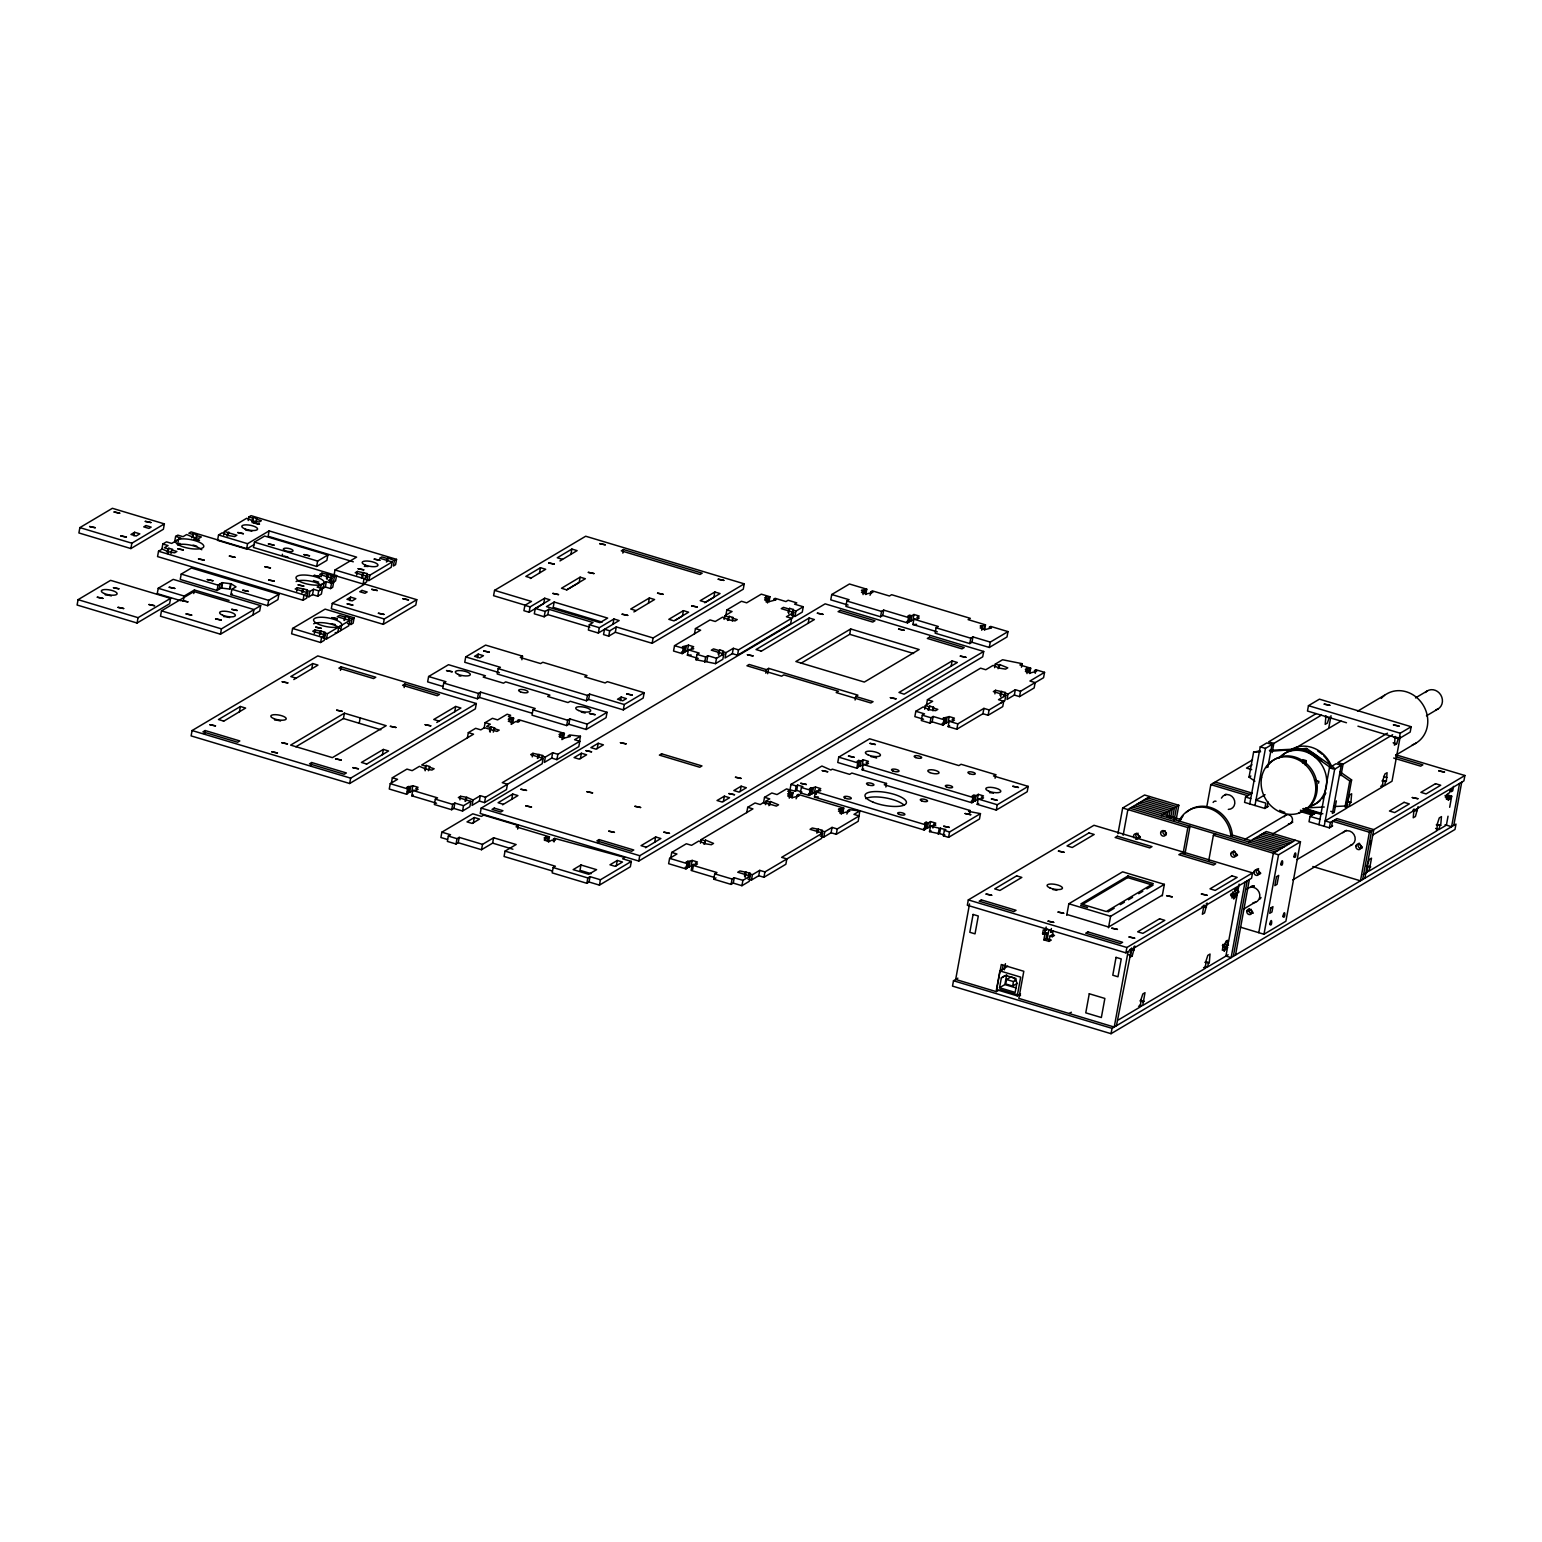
<?xml version="1.0" encoding="UTF-8"?>
<svg xmlns="http://www.w3.org/2000/svg" width="1542" height="1542" viewBox="0 0 1542 1542"><rect width="100%" height="100%" fill="white"/><g stroke="black" fill="none" stroke-linecap="round" stroke-linejoin="round"><path stroke-width="1.5" d="M79.876 527.615L78.893 532.954L130.877 548.567L163.394 529.253L164.377 523.894L112.393 508.301L79.876 527.615L131.86 543.208L164.377 523.894M78.083 599.665L77.1 605.023L137.065 623.026L169.601 603.712L170.584 598.354L110.6 580.351L78.083 599.665L138.048 617.667L170.584 598.354M130.877 548.567L131.86 543.208M133.961 535.845L134.617 532.279L139.802 533.84L136.159 536.018L130.954 534.457L134.617 532.279M137.065 623.026L138.048 617.667M171.008 553.52L171.663 549.935L176.867 551.496L174.67 552.807L168.521 551.805L162.199 549.068L158.537 551.226L157.554 556.585L303.042 600.262L306.704 598.103L307.687 592.745L295.197 589.005L297.394 587.695L307.359 589.834L306.704 593.4M161.852 549.376L162.835 544.018L166.497 541.859L171.702 543.42L180.838 537.985L175.634 536.423L174.651 541.782M252.984 614.892L253.967 609.553L194.003 591.55L161.486 610.863L160.503 616.202L220.467 634.205L259.692 610.998L260.675 605.64L173.224 579.368L158.228 588.273L157.245 593.631L181.031 600.763M167.191 552.364L168.81 548.239L172.608 549.376L171.663 549.935M167.827 553.597L168.81 548.239M201.79 549.762A14.321 4.453 10.4 0 0 177.6 544.692L178.583 539.334A14.321 4.453 10.4 0 1 201.655 543.516A14.321 4.453 10.4 0 1 192.673 548.856A14.321 4.453 10.4 0 1 175.73 541.011L178.583 539.334M181.224 574.087L180.241 579.445L217.036 590.49L221.181 588.022L230.105 589.14L231.088 583.782L222.164 582.664L218.02 585.15L181.224 574.087L191.439 568.015L278.909 594.287L277.926 599.626L267.691 605.698L230.895 594.653L231.878 589.295L236.022 586.827L231.088 583.782M191.69 537.83L193.29 533.686L197.106 534.843L195.487 538.968M192.634 537.271L193.29 533.686M183.517 599.626L184.173 596.06L194.408 589.988L229.064 600.397M193.752 593.554L194.408 589.988M223.744 535.074L224.4 531.508L236.87 535.267L234.673 536.558L228.524 535.556L222.202 532.819L218.54 534.978L217.557 540.336L246.585 549.048L254.43 544.384M217.036 590.49L218.02 585.15M227.214 536.115L227.869 532.549M192.095 730.542L191.112 735.9L349.668 783.509L475.341 708.877L476.324 703.518L317.768 655.909L192.095 730.542L350.651 778.151L476.324 703.518M228.158 535.556L228.814 531.99M219.06 589.295L220.043 583.936M221.181 588.022L222.164 582.664M221.605 588.003L222.588 582.645M220.467 634.205L221.45 628.866L260.675 605.64M229.623 589.005L230.606 583.647M204.488 734.108L205.144 730.542L239.8 740.95L237.603 742.242L202.946 731.852L205.144 730.542M248.223 520.541L248.879 516.975L251.076 515.664L396.564 559.361L395.581 564.7L393.383 566.01L394.366 560.652L396.564 559.361M246.585 549.048L247.568 543.69L269.118 530.891L356.587 557.144L335.019 569.962L334.036 575.301L363.045 584.013L366.707 581.854L367.69 576.496L355.219 572.757L357.397 571.446L367.362 573.585L365.762 577.73M251.693 521.582L253.293 517.437L257.109 518.594L255.509 522.719M252.31 522.796L253.293 517.437M254.449 542.109L253.466 547.468L316.65 566.434L326.885 560.363L327.868 555.004L264.665 536.038L254.449 542.109L317.633 561.076L327.868 555.004M269.118 530.891L268.135 536.25L353.291 561.808M239.415 711.864L240.398 706.506L245.602 708.067L223.474 721.328M267.691 605.698L268.674 600.358L278.909 594.287M296.739 591.261L297.394 587.695M347.49 623.45L350.94 624.491L353.137 623.199L354.12 617.841L325.111 609.129L292.595 628.442L291.611 633.801L320.62 642.513L324.263 640.335L325.246 634.976L312.775 631.237L314.973 629.926L324.938 632.085L323.319 636.21M301.943 592.822L302.598 589.256M302.887 592.263L303.543 588.697M303.042 600.262L304.025 594.904L307.687 592.745M305.432 595.752L308.882 596.793L309.865 591.434L313.527 589.275L318.731 590.837L325.343 587.02L330.547 588.581L332.725 587.29L333.708 581.932L328.523 580.37L332.166 578.192L331.511 581.777M316.65 566.434L317.633 561.076M308.882 596.793L312.544 594.634L313.527 589.275M312.544 594.634L317.748 596.195L318.731 590.837M321.237 576.727L321.892 573.161L331.838 575.301L330.239 579.426M320.235 590.046L321.218 584.707L324.071 583.011A14.321 4.453 10.4 0 0 307.128 575.185A14.321 4.453 10.4 0 0 298.146 580.524A14.321 4.453 10.4 0 0 321.218 584.707M314.317 633.511L314.973 629.926M324.071 583.011L323.088 588.369A14.321 4.453 10.4 0 0 323.107 587.194M326.422 578.289L327.077 574.723M325.343 587.02L326.326 581.681L331.53 583.242L335.578 580.948L336.561 575.59L191.073 531.913L188.876 533.224L192.345 534.264M327.058 579.503L328.041 574.144M311.754 668.9L312.737 663.542L317.941 665.103L293.809 679.559M319.522 635.073L320.177 631.488M320.466 634.494L321.121 630.929M320.62 642.513L321.603 637.154L325.246 634.976M330.547 588.581L331.53 583.242M336.561 575.59L334.363 576.901L333.38 582.259L329.911 581.218M332.282 603.385L331.299 608.743L383.283 624.356L415.8 605.042L416.783 599.684L364.799 584.071L332.282 603.385L384.266 618.997L416.783 599.684M326.461 639.043L327.444 633.685L349.745 620.443L348.762 625.801L326.461 639.043L322.991 638.002L323.955 637.424M311.06 766.104L311.715 762.538L346.372 772.947L344.174 774.257L309.518 763.849L311.715 762.538M338.797 626.939A14.321 4.453 10.4 0 1 315.725 622.756A14.321 4.453 10.4 0 1 324.687 617.417A14.321 4.453 10.4 0 1 341.63 625.262L338.797 626.939L337.814 632.297A14.321 4.453 10.4 0 1 335.192 632.683M341.63 625.262L340.647 630.601A14.321 4.453 10.4 0 0 340.666 629.425M344.001 620.52L345.601 616.395L349.417 617.532L348.762 621.098M344.945 619.961L345.601 616.395M349.976 600.705L350.632 597.139L355.816 598.701L352.174 600.879L346.969 599.318L350.632 597.139M356.742 575.012L357.397 571.446M340.454 670.404L341.11 666.838L375.766 677.246L373.569 678.557L338.912 668.149L341.11 666.838M350.94 624.491L351.923 619.132L354.12 617.841M361.618 578.366L362.601 573.007M362.563 577.807L363.546 572.448M363.045 584.013L364.028 578.674L367.69 576.496M295.852 746.771L343.442 718.533L344.406 713.175L386.175 725.704L332.397 757.642L290.648 745.114L344.406 713.175M368.904 580.544L369.887 575.185L392.169 561.963L391.186 567.302L368.904 580.544L365.435 579.503M386.425 562.04L388.044 557.896L394.366 560.652M387.389 561.481L388.044 557.896M359.209 723.256L360.192 717.917M349.668 783.509L350.651 778.151M383.283 624.356L384.266 618.997M382.377 754.79L383.36 749.431L388.545 750.993L366.437 764.254M404.158 687.578L404.814 684.012L439.47 694.42L437.273 695.712L402.616 685.303L404.814 684.012M391.36 783.124L392.343 777.766L397.547 779.327L390.242 783.664L389.259 789.022L406.587 794.226L408.052 793.359L409.035 788.001L406.78 787.326L412.832 785.745L418.017 787.307L415.839 788.598L418.094 789.273L416.475 790.236L412.755 790.429L411.772 795.788L436.559 803.228M406.587 794.226L407.57 788.868L409.035 788.001M407.724 789.928L408.379 786.362M531.932 713.194L479.62 697.485L477.422 698.777L442.766 688.368L443.749 683.029L478.405 693.437L480.603 692.127L535.19 708.51L532.992 709.821L532.009 715.18L566.666 725.569L568.863 724.277L586.191 729.482L606.064 717.666L607.047 712.308L570.232 701.263L568.034 702.554L547.68 696.444L549.877 695.134L505.68 681.872L503.502 683.183L483.224 677.092L485.422 675.782L448.51 664.698L428.618 676.514L427.635 681.872L442.785 686.421M407.396 791.721L409.652 792.395L410.635 787.037M412.832 785.745L411.849 791.104L409.652 792.395M424.551 769.574L426.151 765.43L429.967 766.586L428.368 770.711M425.168 770.788L426.151 765.43M412.755 790.429L437.543 797.869L435.345 799.161L434.362 804.519L451.69 809.723L453.888 808.432L462.561 811.034L469.867 806.678L470.85 801.339L458.36 797.58L460.557 796.289L466.706 797.272L473.028 800.028L480.333 795.691L485.537 797.253L542.186 763.733L543.169 758.375L530.699 754.636L532.896 753.325L542.861 755.464L541.242 759.608M454.717 711.826L455.7 706.467L460.885 708.029L436.772 722.485M521.871 659.764L522.526 656.179L485.614 645.096L465.723 656.911L464.74 662.27L499.396 672.678M517.63 829.076L518.285 825.51L483.629 815.101L481.451 816.412L472.777 813.81L441.879 832.16L440.896 837.518L447.392 839.465M477.577 657.702L478.232 654.136L483.436 655.697L479.774 657.875L474.57 656.314L478.232 654.136M451.69 809.723L452.673 804.365L454.871 803.074L463.525 805.676L470.85 801.339M441.879 832.16L450.534 834.762L448.337 836.072L447.373 841.412L456.027 844.014L458.225 842.722L481.528 849.719L492.63 843.127L512.908 849.218M453.888 808.432L454.871 803.074M467.361 737.982L468.325 732.643L475.649 728.306L480.834 729.867L484.496 727.689L496.967 731.428L499.165 730.137L493.96 728.576L493.305 732.142M744.246 583.84L653.114 637.964L616.299 626.9L609.707 630.813L604.522 629.252L603.539 634.591L608.724 636.152L615.316 632.259L652.131 643.303L743.263 589.198L744.246 583.84L585.69 536.231L494.558 590.355L493.575 595.694L525.88 605.408M477.422 698.777L478.405 693.437M459.901 799.855L460.557 796.289M479.62 697.485L480.603 692.127M456.027 844.014L457.01 838.675L459.208 837.364L482.511 844.361L493.613 837.769L516.146 844.534L505.044 851.126L504.061 856.485L552.094 870.902M462.561 811.034L463.525 805.676M465.106 801.416L465.761 797.85M458.225 842.722L459.208 837.364M466.05 800.857L466.706 797.272M484.149 728.017L485.132 722.658L492.438 718.321L497.642 719.883L507.145 714.235L510.614 715.276L508.417 716.587L513.621 718.148L512.638 723.487L511.173 724.355L512.156 719.015L513.621 718.148M473.028 800.028L472.045 805.387L479.35 801.05L484.554 802.611L506.47 789.581L507.453 784.242L502.268 782.681L543.169 758.375M465.723 656.911L500.379 667.32L498.182 668.63L497.199 673.97L586.442 700.781L588.639 699.47L623.296 709.879L643.187 698.063L644.17 692.705L607.336 681.66L605.158 682.952L584.784 676.842L586.982 675.55L542.803 662.27L540.606 663.58L520.329 657.49L522.526 656.179M489.489 731.004L491.108 726.86L494.905 728.017L493.96 728.576M473.336 822.888L474.319 817.53L479.523 819.091L472.218 823.447L467.014 821.886L474.319 817.53M490.125 732.219L491.108 726.86M479.35 801.05L480.333 795.691M481.2 808.104L480.217 813.463L638.773 861.053L982.717 656.815L983.7 651.456L825.143 603.847L481.2 808.104L639.757 855.714L983.7 651.456M484.554 802.611L485.537 797.253M494.558 590.355L531.47 601.438L524.897 605.331L523.914 610.69L529.118 612.251L543.728 603.577L544.712 598.219L549.896 599.78L535.286 608.454L534.303 613.812L544.191 616.781L547.834 614.603L589.815 627.208M481.528 849.719L482.511 844.361M529.118 612.251L530.082 606.893L544.712 598.219M539.488 573.084L540.471 567.726L545.675 569.287L530.352 578.501M492.63 843.127L493.613 837.769M544.191 616.781L545.174 611.422L548.817 609.263L593.015 622.525L589.352 624.683L588.369 630.042L598.335 633.03L619.132 620.559L613.928 618.997L599.318 627.69L589.352 624.683M511.732 799.392L512.715 794.034L517.9 795.595L502.596 804.828M547.834 614.603L548.817 609.263M554.176 602.035L546.504 606.604L599.973 622.66L607.644 618.091L554.176 602.035L553.192 607.394L602.19 622.12M532.241 756.891L532.896 753.325M570.906 554.426L571.889 549.068L577.093 550.629L559.958 560.941M537.445 758.452L538.1 754.886M538.389 757.893L539.045 754.327M579.792 741.278L557.876 754.289L552.672 752.727L545.367 757.064L544.384 762.423L551.689 758.086L556.893 759.647L578.809 746.636L579.792 741.278L574.588 739.717L580.447 736.247L579.464 741.606M580.139 577.171L579.156 582.529L566.743 589.911L561.519 588.234L580.139 577.171L585.343 578.732L566.704 589.796M551.689 758.086L552.672 752.727M560.016 737.153L560.671 733.568L564.391 733.394L563.408 738.734L561.943 739.601L562.926 734.262M556.893 759.647L557.876 754.289M545.097 840.583L545.752 837.017L549.453 836.824L548.47 842.183M566.666 725.569L567.649 720.23L569.846 718.919L587.174 724.123L607.047 712.308M547.333 841.277L547.988 837.692M568.863 724.277L569.846 718.919M554.002 841.951L554.657 838.385L624.857 857.506L622.66 858.817L631.333 861.419L630.35 866.777L599.433 885.127L589.044 882.005L586.847 883.296L552.19 872.888L553.173 867.548L555.371 866.238L505.044 851.126M598.335 633.03L599.318 627.69M586.442 700.781L587.425 695.423L589.622 694.112L624.279 704.521L644.17 692.705M588.639 699.47L589.622 694.112M580.409 758.606L581.392 753.248L586.596 754.809L579.291 759.146L574.087 757.585L581.392 753.248M586.191 729.482L587.174 724.123M622.833 553.115L623.488 549.55L702.188 573.181L700.01 574.472L621.31 550.841L623.488 549.55M608.724 636.152L609.707 630.813M612.945 624.356L613.928 618.997M615.316 632.259L616.299 626.9M597.217 748.622L598.2 743.283L603.404 744.844L596.079 749.181L590.894 747.619L598.2 743.283M580.968 864.985L573.161 869.63L588.755 874.295L596.581 869.669L580.968 864.985L580.004 870.324L591.126 873.678M586.847 883.296L587.83 877.957L590.027 876.646L600.416 879.769L631.333 861.419M620.539 700.627L621.195 697.061L626.38 698.622L622.737 700.8L617.532 699.239L621.195 697.061M589.044 882.005L590.027 876.646M598.431 843.146L599.086 839.58L633.743 849.989L631.545 851.28L596.889 840.872L599.086 839.58M623.296 709.879L624.279 704.521M648.392 603.308L649.375 597.968L654.56 599.53L633.897 611.923M599.433 885.127L600.416 879.769M652.131 643.303L653.114 637.964M616.299 865.814L617.282 860.455L622.486 862.017L615.181 866.353L609.977 864.792L617.282 860.455M694.459 633.955L695.442 628.616L700.627 630.177L674.529 645.674L673.546 651.032L682.219 653.635L683.684 652.767L684.667 647.409L682.412 646.734L688.464 645.154L693.649 646.715L691.471 648.006L693.727 648.681L688.387 649.837L687.404 655.196L698.198 658.415L696.001 659.725L696.984 654.367L699.181 653.076L688.387 649.837M683.434 610.651L668.823 619.325L674.008 620.886L688.619 612.213L683.434 610.651L682.451 616.01L675.145 620.347M638.773 861.053L639.757 855.714M682.219 653.635L683.202 648.276L684.667 647.409M683.029 651.129L685.284 651.803L686.267 646.445M688.464 645.154L687.481 650.493L685.284 651.803M654.675 842.317L655.658 836.959L660.863 838.52L645.558 847.734M714.852 591.993L700.241 600.667L705.426 602.228L720.037 593.554L714.852 591.993L713.869 597.352L704.733 602.768M704.675 662.328L705.658 656.969L707.836 655.678L716.51 658.28L723.815 653.943L722.832 659.282L715.527 663.619L696.001 659.725M670.751 857.795L671.734 852.437L676.919 853.998L669.613 858.335L668.63 863.693L685.959 868.898L687.424 868.03L688.407 862.672L686.151 861.997L692.204 860.417L697.408 861.978L695.211 863.269L697.466 863.944L695.866 864.908L692.146 865.101L691.163 870.459L713.695 877.225M706.853 661.017L707.836 655.678M715.527 663.619L716.51 658.28M724.085 619.421L724.74 615.856L732.045 611.519L726.86 609.957L725.877 615.297M718.071 654.02L719.671 649.876L723.487 651.032L721.887 655.157M718.688 655.234L719.671 649.876M727.554 620.462L729.154 616.337L732.97 617.475L732.315 621.04M728.499 619.903L729.154 616.337M685.959 868.898L686.942 863.539L688.407 862.672M687.115 864.599L687.771 861.034M791.644 618.303L738.502 649.857L733.317 648.295L726.012 652.632L725.029 657.991L732.334 653.654L737.519 655.215L790.66 623.662L791.644 618.303L786.439 616.742L793.745 612.405L792.761 617.744M686.788 866.392L689.043 867.067L690.026 861.708M692.204 860.417L691.221 865.775L689.043 867.067M692.628 869.592L693.611 864.233M732.334 653.654L733.317 648.295M700.473 843.204L701.128 839.619L752.92 808.875L747.716 807.314L746.733 812.673M737.519 655.215L738.502 649.857M703.942 844.245L705.542 840.101L713.522 843.416L711.325 844.727L705.176 843.725L698.854 840.988L691.548 845.324L686.344 843.763L671.734 852.437M704.887 843.667L705.542 840.101M723.371 801.532L724.355 796.173L729.539 797.734L722.234 802.071L717.049 800.51L724.355 796.173M749.239 876.666L749.894 873.1L739.948 870.96L737.751 872.252L750.222 876.01L749.239 881.349L741.933 885.706L733.279 883.103L731.081 884.395L713.753 879.191L714.736 873.832L716.934 872.541L692.146 865.101M765.564 600.513L766.22 596.947L769.94 596.754L768.957 602.112M766.22 602.151L766.875 598.585L764.62 597.91L766.22 596.947M767.492 602.98L768.475 597.621M740.179 791.547L741.162 786.189L746.347 787.75L739.042 792.106L733.838 790.545L741.162 786.189M765.834 673.237L766.49 669.671L768.687 668.38L857.911 695.172L855.733 696.464L855.078 700.029M767.704 673.719L768.687 668.38M731.081 884.395L732.065 879.036L734.262 877.745L742.916 880.347L750.222 876.01M733.279 883.103L734.262 877.745M788.02 612.482L789.62 608.358L793.436 609.495L792.781 613.061M788.637 613.697L789.62 608.358M791.817 613.62L793.436 609.495M741.933 885.706L742.916 880.347M744.478 876.087L745.133 872.521M745.114 877.302L746.097 871.962M794.959 616.453L795.942 611.095L803.247 606.758L802.264 612.116L794.959 616.453L791.489 615.412L792.453 614.853M748.294 877.225L749.894 873.1M792.01 798.158L792.993 792.819L787.808 791.258L789.986 789.947L786.536 788.906L777.033 794.554L771.829 792.993L764.524 797.33L763.541 802.688L767.01 803.729M747.966 879.017L751.436 880.058L752.419 874.7L759.724 870.363L764.928 871.924L821.578 838.405L822.561 833.046L810.09 829.307L812.268 827.996L822.233 830.136L820.633 834.28M765.41 804.635L766.066 801.069L769.728 798.891L764.524 797.33M768.88 805.676L770.48 801.532L778.537 804.808L776.358 806.1L763.868 802.36L760.225 804.538L755.021 802.977L747.716 807.314M769.824 805.097L770.48 801.532M751.436 880.058L758.741 875.721L759.724 870.363M808.181 623.353L809.164 617.995L814.369 619.556L761.17 651.264M758.741 875.721L763.945 877.282L764.928 871.924M788.637 796.578L789.292 793.012L792.993 792.819M789.331 793.513L791.007 784.377L821.905 766.027L830.849 770.017L832.314 769.15L849.642 774.354L851.839 773.043L886.496 783.452L885.84 787.037M789.273 798.197L789.928 794.631L787.673 793.957L789.292 793.012M790.873 797.253L791.528 793.687M790.024 789.735L795.229 791.297L796.212 785.938L797.677 785.071L802.862 786.632L801.397 787.499L800.414 792.858L809.087 795.46L810.552 794.593L811.535 789.234L809.454 788.617L815.506 787.037L820.71 788.598L818.513 789.889L820.768 790.583L815.448 791.721L814.465 797.079L924.14 830.001L925.605 829.133L926.588 823.794L924.506 823.158L926.106 822.214L928.361 822.888L930.558 821.578L935.763 823.139L933.565 824.45L932.91 828.015M865.794 594.557L866.777 589.198L849.449 583.994L831.736 594.518L830.752 599.857L848.081 605.062M795.229 791.297L796.694 790.429L797.677 785.071M796.077 798.814L798.197 794.381L843.763 808.066L842.78 813.405M809.087 795.46L810.07 790.102L811.535 789.234M810.398 791.239L811.053 787.654M831.736 594.518L849.064 599.703L846.886 601.014L845.903 606.372L880.559 616.781L882.737 615.47L907.525 622.91L908.99 622.043L909.973 616.684L907.891 616.068L909.491 615.104L911.746 615.778L913.943 614.487L919.148 616.048L916.95 617.34L919.205 618.034L917.586 618.978L913.886 619.171L912.903 624.529L937.324 631.854M810.552 794.593L808.471 793.976L812.326 793.687L813.309 788.328M815.506 787.037L814.523 792.395L812.326 793.687M816.238 794.419L816.894 790.853M800.992 663.253L849.7 634.321L850.683 628.963L919.128 649.529L864.33 682.065L795.884 661.518L850.683 628.963M816.817 833.123L817.472 829.557M817.761 832.564L818.417 828.998M863.038 594.595L863.693 591.029L861.458 590.355L866.777 589.198M864.657 593.631L865.313 590.066M823.775 837.094L824.758 831.755L832.063 827.399L837.248 828.96L859.183 815.949L853.979 814.388L859.819 810.919L858.2 821.308L836.265 834.318L831.08 832.757L823.775 837.094L820.305 836.053M995.708 774.682L961.071 764.273L958.873 765.584L869.63 738.791L838.732 757.141L837.749 762.48L856.793 768.205L858.258 767.338L859.241 761.999L857.159 761.362L858.778 760.418L861.034 761.093L863.212 759.782L868.416 761.343L866.218 762.654L868.474 763.329L866.874 764.273L863.154 764.466L862.171 769.824L971.865 802.765L973.33 801.898L974.313 796.539L972.231 795.923L973.831 794.959L976.086 795.633L978.283 794.342L983.468 795.903L981.29 797.195L983.526 797.869L981.926 798.833L978.206 799.026L977.223 804.365L996.286 810.09L1027.203 791.74L1028.186 786.381L993.53 775.973L995.708 774.682L995.072 778.247M869.996 595.251L872.117 590.798L889.445 596.002L891.623 594.711L970.323 618.342L968.145 619.633L985.473 624.838L984.49 630.196M831.08 832.757L832.063 827.399M840.043 813.444L840.698 809.878L838.443 809.203L843.763 808.066M836.265 834.318L837.248 828.96M841.334 814.272L842.317 808.933M880.559 616.781L881.542 611.422L883.72 610.112L908.508 617.552L909.973 616.684M882.737 615.47L883.72 610.112M846.847 814.06L848.967 809.627L859.819 810.919M856.793 768.205L857.776 762.866L859.241 761.999M858.123 763.984L858.778 760.418M857.795 765.757L860.05 766.451L861.034 761.093M863.212 759.782L862.229 765.14L860.05 766.451M907.525 622.91L908.508 617.552M908.99 622.043L906.908 621.426L910.763 621.137L911.746 615.778M913.943 614.487L912.96 619.845L910.763 621.137M932.91 710.823L933.565 707.238L932.602 707.817L937.806 709.378L935.608 710.669L929.46 709.686L923.138 706.93L915.832 711.267L914.849 716.625L923.523 719.227M913.886 619.171L938.307 626.515L936.11 627.806L935.146 633.164L969.783 643.573L971.98 642.262L989.309 647.467L1007.003 636.962L1007.986 631.603L990.658 626.399L989.212 627.266L991.448 627.941L985.396 629.522L980.211 627.96L982.389 626.669L981.734 630.235M915.832 711.267L924.506 713.869L922.309 715.18L921.326 720.519L929.98 723.121L932.178 721.829L942.952 725.068L944.417 724.2L945.4 718.842L943.145 718.167L949.197 716.587L954.402 718.148L952.204 719.439L954.459 720.114L952.86 721.078L949.14 721.27L948.157 726.629L956.83 729.231L982.929 713.715L988.114 715.276L1002.743 706.602L1003.726 701.244L998.522 699.683L1005.827 695.346L1004.844 700.704L1001.182 702.882M924.68 709.204L925.335 705.619L932.64 701.282L927.436 699.721L926.453 705.08M928.149 710.245L929.749 706.101L933.565 707.238M929.094 709.667L929.749 706.101M929.98 723.121L930.963 717.762L933.161 716.471L943.935 719.709L945.4 718.842M932.178 721.829L933.161 716.471M951.144 666.279L952.127 660.92L957.312 662.482L904.132 694.189L898.986 692.474L952.127 660.92M942.952 725.068L943.935 719.709M924.14 830.001L925.123 824.662L926.588 823.794M926.106 822.214L925.142 827.553L927.378 828.247L929.575 826.936L930.558 821.578M944.417 724.2L942.162 723.526L946.036 723.237L947.019 717.878M927.378 828.247L928.361 822.888M949.197 716.587L948.214 721.945L946.036 723.237M930.501 826.261L945.824 829.557L944.359 830.425L943.376 835.783L944.841 834.916L929.518 831.62L930.501 826.261L935.821 825.124L933.565 824.45M969.783 643.573L970.766 638.215L972.963 636.904L990.292 642.108L1007.986 631.603M971.98 642.262L972.963 636.904M956.83 729.231L957.813 723.873L983.912 708.376L989.097 709.937L1003.726 701.244M938.172 834.222L939.155 828.864M939.637 833.355L940.62 827.996M983.353 629.271L985.473 624.838M948.581 837.345L949.564 831.986L980.461 813.636L979.478 818.995L948.581 837.345L943.376 835.783M989.309 647.467L990.292 642.108M982.929 713.715L983.912 708.376M994.609 667.667L995.265 664.101L1002.57 659.745L1022.095 663.658L1021.44 667.223M969.417 814.08L970.072 810.514L884.298 784.762L886.496 783.452M971.865 802.765L972.848 797.407L974.313 796.539M988.114 715.276L989.097 709.937M998.079 668.708L999.679 664.563L1007.755 667.84L1005.557 669.132L999.409 668.149L993.087 665.392L985.781 669.729L980.577 668.168L927.436 699.721M999.023 668.129L999.679 664.563M972.848 800.317L975.103 800.992L976.086 795.633M994.879 693.881L995.534 690.296L1005.5 692.454L1003.9 696.579M978.283 794.342L977.3 799.681L975.103 800.992M1000.083 695.442L1000.739 691.857M1000.7 696.656L1001.683 691.298M953.496 980.751L952.513 986.109L1111.05 1033.699L1454.993 829.461L1455.976 824.103L1112.033 1028.36L953.496 980.751L957.871 978.148M968.318 899.911L967.335 905.25L1125.891 952.86L1251.564 878.227L1252.547 872.888L1093.991 825.278L968.318 899.911L1126.874 947.501L1252.547 872.888M969.533 903.959L955.674 979.44L996.305 991.641L998.503 990.349M1035.145 682.586L1020.515 691.279L1015.33 689.717L1008.025 694.054L1007.042 699.413L1014.347 695.057L1019.532 696.618L1034.162 687.944L1035.145 682.586L1029.94 681.024L1044.551 672.351L1043.568 677.709L1034.431 683.125M1014.347 695.057L1015.33 689.717M996.286 810.09L997.269 804.751L1028.186 786.381M1019.532 696.618L1020.515 691.279M1026.317 671.946L1026.972 668.38L1030.692 668.187L1029.709 673.546M1026.972 673.584L1027.627 670.018L1025.372 669.344L1026.972 668.38M1028.572 672.64L1029.227 669.055M1035.222 673.314L1035.877 669.748L1044.551 672.351M1007.793 966.198L999.891 970.901L996.46 989.636L1017.257 995.881L1020.534 993.915M996.305 991.641L1001.298 964.521L1023.811 971.287L1018.838 998.406L1114.23 1027.049L1128.089 951.568M1002.242 969.995L1003.071 965.485M999.544 987.728L1001.356 977.917L1005.48 975.392L1014.135 977.994L1016.949 982.601L1015.137 992.412L999.544 987.728L1004.883 984.567L1016.024 987.921M1004.324 969.822L1005.442 963.692M1004.883 984.567L1006.675 974.756M1016.043 978.515L1010.858 976.953L1006.541 979.498L1005.731 983.969L1012.651 986.051L1016.968 983.488M1012.651 986.051L1013.479 981.579L1016.351 979.883M1017.257 995.881L1020.688 977.127L999.891 970.901M1044.84 934.471L1043.857 939.83L1046.035 938.519L1047.018 933.18L1044.84 934.471L1042.585 933.797L1043.298 929.865L1045.553 930.539L1047.75 929.248M1042.585 933.797L1044.782 932.505L1045.495 928.573M1045.553 930.539L1046.208 926.973M1047.23 939.001L1048.926 929.73M1043.857 939.83L1049.042 941.391L1050.025 936.033L1052.222 934.741L1054.477 935.416L1052.28 936.707L1050.025 936.033M1052.28 936.707L1053.013 932.794L1050.757 932.1L1051.413 928.535M1066.736 915.235L1068.837 903.766L1122.615 871.828L1164.364 884.356L1162.263 895.844M1117.95 833.702L1122.672 808.008L1144.588 794.997L1178.801 805.271L1176.276 818.995M1123.154 835.263L1127.877 809.569L1149.792 796.559M1108.486 927.764L1110.606 916.295L1164.364 884.356M1082.677 904.306L1127.645 877.591L1127.934 875.991L1153.3 883.605L1106.289 911.534L1080.923 903.901L1127.934 875.991M1111.05 1033.699L1112.033 1028.36M1125.891 952.86L1126.874 947.501M1116.427 1025.758L1131.732 947.925M1130.055 952.416L1131.018 951.857L1130.035 957.216L1132.213 955.905L1134.873 946.056L1133.929 946.634M1166.986 816.45L1167.834 811.767L1138.825 803.054M1168.74 817.472L1170.031 810.475L1141.022 801.763M1170.513 818.513L1172.228 809.164L1143.22 800.452M1172.71 817.202L1174.426 807.873L1145.398 799.161M1174.04 820.575L1176.604 806.562L1147.595 797.85M1118.528 1019.84L1140.444 1006.83L1140.868 999.91L1142.815 993.992L1144.993 992.682L1142.718 1005.48L1205.478 968.222L1205.902 961.283L1207.829 955.365L1210.027 954.055L1209.275 962.786L1204.861 962.304M1183.119 853.266L1187.841 827.572L1190.019 826.281L1184.892 854.307M1207.02 805.464L1210.836 784.627L1252.509 759.898M1208.677 860.937L1213.381 835.244L1215.578 833.952M1206.249 903.67L1207.213 903.111L1204.553 912.96L1202.355 914.252L1204.071 904.981M1208.33 963.345L1207.675 966.911L1228.126 954.768M1254.899 781.216L1249.039 777.11L1253.607 752.13L1260.103 750.819M1215.212 782.025L1252.123 793.108L1245.551 797.021L1244.567 802.38L1264.845 808.451L1268.488 806.293M1249.772 803.941L1260.257 746.829L1266.83 742.916L1272.015 744.478L1267.813 767.415M1230.632 895.632L1234.101 896.673L1233.677 899.005L1237.166 894.861L1228.55 941.796L1227.104 942.663L1227.528 940.331L1225.909 941.295L1225.485 943.608L1223.288 944.918L1222.324 950.258L1224.502 948.966L1224.078 951.279L1227.567 947.135L1225.929 956.059L1231.133 957.621L1244.992 882.14M1239.132 884.144L1238.149 889.503L1236.684 890.37L1237.127 888.057L1235.508 889.002L1235.084 891.315L1232.887 892.625L1231.904 897.984L1234.101 896.673M1254.976 805.502L1265.442 748.39L1272.015 744.478M1233.33 956.329L1247.189 880.829M1272.169 752.573L1273.846 743.398L1321.359 715.18M1235.527 955.018L1249.367 879.538M1264.845 808.451L1265.828 803.112L1255.94 800.144L1265.076 794.708M1267.042 807.16L1268.025 801.801M1258.773 932.679L1273.345 853.246L1295.28 840.236M1263.977 934.24L1278.549 854.808L1300.465 841.797L1285.893 921.229L1263.977 934.24L1240.327 927.147M1357.943 726.186L1399.23 738.579L1410.198 732.065L1411.181 726.725L1319.432 699.162L1308.464 705.677L1307.481 711.035L1346.474 722.735M1305.399 765.237L1306.247 760.649L1302.778 759.608M1325.947 715.642L1325.195 724.355L1327.392 723.044L1329.32 717.126M1303.337 808.49L1316.579 812.461L1310.006 816.373L1309.023 821.732L1329.397 827.842L1332.673 825.895M1318.564 783.182L1318.892 781.389L1314.439 780.059M1328.857 727.496L1331.016 715.739M1318.988 824.719L1329.474 767.608L1336.047 763.714L1341.251 765.275L1332.404 813.444L1334.235 812.364L1336.336 800.896M1324.192 826.281L1334.678 769.169L1341.251 765.275M1329.397 827.842L1330.38 822.484L1336.953 818.59L1373.768 829.635L1364.863 878.208M1331.575 826.531L1332.558 821.192L1369.392 832.237L1464.9 775.51L1463.917 780.869L1372.785 834.993M1340.962 775.645L1343.082 764.177L1392.657 734.744M1333.56 806.562L1345.202 806.003L1349.79 781.004L1351.621 779.924L1339.882 771.732M1346.802 804.905L1349.462 795.055L1351.64 793.764L1350.888 802.476L1346.474 801.994M1347.033 804.905L1351.621 779.924M1349.944 803.035L1349.289 806.601L1382.538 786.863L1382.962 779.924L1384.889 774.007L1387.087 772.715L1386.335 781.428L1381.921 780.946M1369.392 832.237L1360.468 880.829L1312.82 866.508M1362.665 879.518L1371.57 830.945L1334.755 819.881M1370.221 844.592L1370.877 841.007M1385.371 781.987L1384.716 785.553L1392.021 781.216L1400.232 736.536M1367.388 865.39L1369.315 859.472L1371.513 858.162L1369.161 871.018L1436.893 830.791L1437.337 823.852L1439.264 817.935L1441.462 816.624L1440.691 825.356L1436.277 824.874M1395.182 736.421L1394.411 745.133L1396.609 743.842L1398.536 737.924L1395.086 736.883M1399.23 738.579L1400.213 733.221L1411.181 726.725M1414.014 809.049L1413.243 817.761L1415.44 816.47L1418.1 806.62M1435.621 828.44L1439.091 829.48L1439.746 825.914M1445.182 796.983L1448.651 798.024L1448.227 800.337L1451.716 796.192L1449.673 807.295M1448.034 816.219L1446.396 825.143L1439.091 829.48M1453.508 786.381L1452.699 790.834L1451.234 791.701L1451.658 789.388L1450.058 790.333L1449.634 792.665L1447.437 793.957L1446.454 799.315L1448.651 798.024M1459.542 783.471L1451.6 826.705L1445.105 824.758M1453.798 825.394L1461.72 782.179M313.45 580.544L318.654 582.105M175.634 536.423L177.831 535.132L183.035 536.693L186.678 534.515L193.001 537.271L199.149 538.274L201.347 536.963L196.142 535.402M177.6 544.692L179.855 543.343M224.4 531.508L246.681 518.266L253.023 521.023L259.172 522.025L261.35 520.714L256.165 519.153M230.895 594.653L232.206 593.863M321.892 573.161L319.695 574.453L332.166 578.192M307.359 589.834L306.415 590.393L309.865 591.434M326.326 581.681L317.189 587.097L322.374 588.659L321.391 594.017L317.748 596.195M349.417 617.532L348.473 618.091L351.923 619.132M240.398 706.506L218.482 719.516L223.686 721.078M312.737 663.542L290.821 676.572L296.006 678.133M540.471 567.726L525.861 576.419L531.065 577.98M571.889 549.068L557.279 557.761L562.483 559.322M443.749 683.029L445.946 681.718L428.618 676.514M383.36 749.431L361.445 762.442L366.63 764.003M455.7 706.467L433.765 719.497L438.969 721.058M649.375 597.968L630.736 609.032L635.94 610.593M392.343 777.766L406.953 769.092L412.157 770.653L419.463 766.316L425.785 769.053L431.933 770.056L434.131 768.745L429.023 767.145M411.772 795.788L413.237 794.92M695.442 628.616L710.052 619.923L715.257 621.484L722.562 617.147L728.884 619.903L735.033 620.906L737.23 619.595L732.026 618.034L732.97 617.475M726.86 609.957L741.471 601.264L746.675 602.826L761.285 594.152L769.94 596.754M766.875 598.585L764.678 599.877L769.882 601.438L775.934 599.857L773.679 599.183L775.144 598.315L785.919 601.553L788.116 600.262L796.771 602.864L794.593 604.156L803.247 606.758M687.404 655.196L691.124 655.003M560.671 733.568L559.071 734.532L561.327 735.206L559.129 736.517L564.314 738.078L570.367 736.498L568.131 735.823L569.576 734.956L580.447 736.247M512.715 794.034L498.105 802.727L503.29 804.288M809.164 617.995L756.023 649.548L761.228 651.11M863.693 591.029L861.515 592.321L866.7 593.882L872.907 592.359L870.652 591.665M518.285 825.51L516.107 826.82L549.453 836.824M545.752 837.017L544.133 837.981L546.388 838.655L544.191 839.947L549.395 841.508L551.593 840.217L553.848 840.891L555.448 839.927L553.192 839.253L554.657 838.385M912.903 624.529L916.603 624.337M655.658 836.959L641.048 845.652L646.252 847.213M789.928 794.631L787.731 795.942L792.935 797.503L798.987 795.923L796.732 795.248M800.414 792.858L801.879 791.99L796.694 790.429M1022.095 663.658L1019.898 664.949L1030.692 668.187M1027.627 670.018L1025.43 671.31L1030.634 672.871L1036.687 671.29L1034.431 670.616L1035.877 669.748M814.465 797.079L818.166 796.886M995.534 690.296L993.356 691.606L1005.827 695.346M862.171 769.824L863.636 768.957M948.157 726.629L949.621 725.762M713.753 879.191L715.951 877.899M840.698 809.878L838.501 811.188L843.705 812.75L849.758 811.169L847.502 810.494M822.561 833.046L781.64 857.352L786.844 858.913L785.861 864.252L763.945 877.282M929.518 831.62L930.982 830.752M977.223 804.365L978.688 803.498M970.072 810.514L968.607 811.381L980.461 813.636M1316.155 713.618L1268.661 741.837L1273.846 743.398M1161.261 815.679L1178.801 805.271M1252.008 764.832L1246.514 768.089L1251.718 769.651M1341 721.058L1291.444 750.491A28.623 25.636 59.3 0 1 1297.612 747.851M1357.519 711.247L1386.431 694.093A28.623 25.636 59.3 0 1 1424.403 707.315A28.623 25.636 59.3 0 1 1412.221 744.94M1249.039 777.11L1250.851 776.031M1269.914 751.34L1306.633 748.525L1334.023 767.646M1302.47 762.904L1306.247 760.649M1415.498 697.909L1427.294 690.912M1050.757 932.1L1052.955 930.809M1387.453 733.182L1337.878 762.615L1343.082 764.177M1426.446 715.835L1438.223 708.838M1049.042 941.391L1051.239 940.08L1046.035 938.519M1108.043 911.92L1114.172 908.277M1120.302 904.634L1124.388 902.205M1128.493 899.776L1132.58 897.348M1138.709 893.705L1142.795 891.276M1146.882 888.847L1153.011 885.224L1127.645 877.591M1001.356 977.917L1004.902 975.816M1245.165 839.233L1285.797 815.101M1248.731 841.932L1266.252 831.523L1300.465 841.797M1395.587 755.252L1416.25 742.974M1162.417 895.073L1108.64 927.012L1066.871 914.464M1272.478 834.106L1292.794 822.04A4.78 4.279 59.3 0 1 1291.772 822.484M1345.202 806.003L1347.747 804.346L1347.091 807.912L1325.176 820.922L1330.38 822.484M1297.111 859.549L1346.397 830.29M1243.488 909.163L1255.805 901.839M1292.755 879.904L1352.295 844.534M1069.184 1013.518L1071.362 1012.227M1366.675 869.303L1367.619 868.744L1366.964 872.309L1363.301 874.487M1367.156 871.885L1368.255 871.23L1367.195 870.459M1269.413 750.356L1306.633 748.525M1253.607 752.13L1260.604 751.783M1305.631 807.931L1324.25 807.025M335.327 624.568L331.376 623.739M1436.469 830.367L1438.204 829.692L1436.489 828.709M196.74 546.196L193.058 545.078M1380.649 786.266L1383.829 786.015L1382.133 784.782M1345.202 807.314L1348.383 807.064L1346.686 805.83M1203.589 967.605L1206.769 967.374L1205.073 966.14M1138.555 1006.232L1141.735 1005.982L1140.039 1004.748M1308.464 705.677L1400.213 733.221M1324.906 716.664L1328.375 717.705M1394.122 737.442L1397.592 738.483M1393.139 742.801L1396.609 743.842M984.008 625.705L980.153 625.994L982.389 626.669M1395.973 754.828L1464.9 775.51M1395.876 756.756L1422.861 764.851L1420.664 766.162L1393.679 758.047M846.886 601.014L881.542 611.422M936.11 627.806L970.766 638.215M1446.512 794.631L1451.716 796.192M1383.579 776.455L1387.048 777.496M1445.047 795.499L1450.251 797.06M1446.357 798.332L1449.827 799.373M1382.866 780.387L1386.335 781.428M995.265 664.101L998.734 665.142M1260.257 746.829L1265.442 748.39M1329.474 767.608L1334.678 769.169M788.675 608.917L783.471 607.355L781.274 608.647L793.745 612.405M792.472 610.054L795.942 611.095M849.7 634.321L913.577 653.5M1413.918 809.492L1417.368 810.533M1412.954 810.07L1416.423 811.111M1004.555 693.013L1008.025 694.054M1437.24 824.315L1440.691 825.356M1347.419 801.435L1350.888 802.476M724.74 615.856L728.21 616.896M1330.765 811.323L1334.235 812.364M1305.033 808.451L1322.863 813.79M1302.797 808.991L1320.627 814.33M1213.034 783.336L1249.945 794.419M1303.356 810.456L1314.401 813.771M1300.407 810.225L1313.668 814.195M1210.836 784.627L1247.748 795.711M1301.159 811.747L1312.203 815.063M1245.551 797.021L1250.755 798.583M1310.006 816.373L1319.971 819.361M925.335 705.619L928.804 706.66M718.726 650.454L713.522 648.893L711.344 650.184L723.815 653.943M722.543 651.591L726.012 652.632M949.14 721.27L957.813 723.873M922.309 715.18L930.963 717.762M766.49 669.671L749.161 664.467L746.964 665.778L781.621 676.186L783.818 674.876L838.405 691.259L836.207 692.57L870.864 702.979L873.061 701.668L855.733 696.464M248.879 516.975L252.348 518.016M387.081 558.474L381.896 556.913L379.698 558.204L392.169 561.963M674.529 645.674L683.202 648.276M696.984 654.367L705.658 656.969M681.429 652.073L683.684 652.767M524.897 605.331L530.082 606.893M535.286 608.454L545.174 611.422M1264.074 832.815L1293.083 841.527M1261.876 834.126L1290.885 842.838M1367.291 865.833L1370.761 866.874M1366.347 866.411L1369.816 867.452M1259.679 835.436L1288.707 844.149M1257.501 836.728L1286.51 845.44M1255.304 838.038L1284.313 846.751M1136.627 804.365L1165.656 813.077M1253.106 839.33L1282.115 848.042M366.418 574.164L369.887 575.185M1134.449 805.656L1180.748 819.573M1230.767 834.588L1279.937 849.353M1132.252 806.967L1277.74 850.644M1130.055 808.259L1275.542 851.955M218.54 534.978L247.568 543.69M335.019 569.962L364.028 578.674M1122.672 808.008L1187.841 827.572M1213.381 835.244L1278.549 854.808M330.894 575.86L334.363 576.901M162.835 544.018L168.039 545.579L164.396 547.757L167.847 548.798M158.537 551.226L304.025 594.904M838.732 757.141L857.776 762.866M863.154 764.466L972.848 797.407M978.206 799.026L997.269 804.751M971.248 801.262L973.33 801.898M344.656 616.954L339.452 615.393L337.255 616.704L349.745 620.443M498.182 668.63L587.425 695.423M231.878 589.295L268.674 600.358M1231.981 893.3L1237.166 894.861M1230.516 894.167L1235.72 895.729M323.974 632.644L327.444 633.685M292.595 628.442L321.603 637.154M158.228 588.273L184.173 596.06M1203.03 906.002L1206.48 907.043M1202.066 906.561L1205.536 907.602M791.007 784.377L796.212 785.938M801.397 787.499L810.07 790.102M815.448 791.721L925.123 824.662M944.359 830.425L949.564 831.986M532.992 709.821L567.649 720.23M923.523 828.517L925.605 829.133M161.486 610.863L221.45 628.866M564.391 733.394L518.806 719.709L517.36 720.577L519.596 721.251L517.996 722.196L515.741 721.521L513.544 722.832L508.359 721.27L510.537 719.96L508.301 719.285L509.901 718.341L512.156 719.015M766.066 801.069L769.535 802.11M485.132 722.658L490.337 724.22L486.694 726.378L490.144 727.419M1222.382 945.574L1227.567 947.135M1222.652 946.961L1226.121 948.002M1080.634 905.52L1087.553 907.602M1068.837 903.766L1110.606 916.295M821.288 830.714L824.758 831.755M468.325 732.643L473.529 734.204L421.737 764.948L425.207 765.988M541.897 756.043L545.367 757.064M1205.805 961.745L1209.275 962.786M1130.691 948.947L1134.16 949.988M1129.727 949.506L1133.197 950.547M343.442 718.533L380.855 729.771M1128.744 954.864L1132.213 955.905M1044.782 932.505L1047.018 933.18M701.128 839.619L704.598 840.66M748.949 873.659L752.419 874.7M669.613 858.335L686.942 863.539M1140.868 1000.295L1144.337 1001.336M1139.923 1000.874L1143.374 1001.914M714.736 873.832L732.065 879.036M685.168 867.356L687.424 868.03M390.242 783.664L407.57 788.868M435.345 799.161L452.673 804.365M1006.541 979.498L1013.479 981.579M1000.083 989.521L1020.515 995.65M448.337 836.072L457.01 838.675M553.173 867.548L587.83 877.957M1304.821 749.624L1332.192 768.726M1340.017 774.18L1349.79 781.004M245.756 530.217A8.018 2.486 10.4 0 1 251.809 531.238M364.355 566.396A8.018 2.486 10.4 0 1 368.133 566.531M105.299 594.904A8.018 2.486 10.4 0 1 111.332 595.906M287.814 556.913A4.954 1.542 10.4 0 1 284.21 556.007M282.687 555.101A4.954 1.542 10.4 0 1 282.359 554.253M223.551 616.549A8.018 2.486 10.4 0 1 229.604 617.571M296.103 581.546A14.321 4.453 10.4 0 1 320.35 584.572M313.681 623.778A14.321 4.453 10.4 0 1 326.769 623.18A14.321 4.453 10.4 0 1 339.741 628.134M989.521 792.665A7.633 2.371 10.4 0 1 993.376 793.166M871.037 756.679A7.633 2.371 10.4 0 1 876.588 758.086M865.698 798.64A20.99 6.515 10.4 0 1 884.877 797.773A20.99 6.515 10.4 0 1 903.92 805.04M581.315 712.211A7.633 2.371 10.4 0 1 585.17 713.021M459.034 675.916A7.633 2.371 10.4 0 1 460.923 676.071M274.649 720.018A7.826 2.429 10.4 0 1 280.548 721.001M1052.839 889.541A7.826 2.429 10.4 0 1 1056.79 890.37M1236.202 889.021A2.872 2.564 59.3 0 1 1236.819 893.647A2.872 2.564 59.3 0 1 1232.559 892.066M1226.622 941.295A2.872 2.564 59.3 0 1 1227.239 945.94A2.872 2.564 59.3 0 1 1222.979 944.34M1238.746 892.548A2.872 2.564 59.3 0 1 1234.872 888.655M1228.531 945.092A2.872 2.564 59.3 0 1 1225.158 943.049M1237.282 854.499A2.872 2.564 59.3 0 1 1235.123 851.762M1166.484 833.162A2.872 2.564 59.3 0 1 1165 830.714M1260.45 872.714A2.872 2.564 59.3 0 1 1258.561 868.589M1252.586 911.688A2.872 2.564 59.3 0 1 1251.082 909.24M1140.058 836.574A2.872 2.564 59.3 0 1 1137.957 833.104M1224.637 795.287A7.633 6.843 59.3 0 1 1226.006 794.13M1250.485 886.804A8.018 7.17 59.3 0 1 1254.089 885.84M1250.678 887.132A7.633 6.843 59.3 0 1 1254.128 886.207M1261.009 897.502A7.633 6.843 59.3 0 1 1259.987 899.025M1362.164 848.004A2.872 2.564 59.3 0 1 1358.483 846.886A2.872 2.564 59.3 0 1 1359.177 843.108M1213.13 802.476A2.872 2.564 59.3 0 1 1216.021 801.262M1342.831 832.738A7.633 6.843 59.3 0 1 1353.992 834.53A7.633 6.843 59.3 0 1 1350.503 845.324M1221.437 798.101A7.633 6.843 59.3 0 1 1233.619 798.39A7.633 6.843 59.3 0 1 1228.319 809.396M1284.158 816.855A4.78 4.279 59.3 0 1 1291.772 817.029A4.78 4.279 59.3 0 1 1288.457 823.91M1362.376 846.924A2.872 2.564 59.3 0 1 1360.217 844.187M1238.958 891.469A2.872 2.564 59.3 0 1 1236.819 888.732M1228.126 943.01A2.872 2.564 59.3 0 1 1227.355 941.738M1166.311 834.781A2.872 2.564 59.3 0 1 1163.053 830.618M1140.367 837.21A2.872 2.564 59.3 0 1 1136.647 837.113A2.872 2.564 59.3 0 1 1136.358 833.181M1133.987 837.826A2.872 2.564 59.3 0 1 1135.297 833.779A2.872 2.564 59.3 0 1 1138.806 836.554A2.872 2.564 59.3 0 1 1135.683 839.176M1246.842 889.31A8.018 7.17 59.3 0 1 1259.062 892.124A8.018 7.17 59.3 0 1 1253.01 902.745M1252.971 912.96A2.756 2.467 59.3 0 1 1249.232 909.202M1260.739 873.35A2.872 2.564 59.3 0 1 1256.769 872.984A2.872 2.564 59.3 0 1 1257.25 868.898M1237.571 855.135A2.872 2.564 59.3 0 1 1233.6 854.769A2.872 2.564 59.3 0 1 1234.082 850.683M1253.029 913.037A2.872 2.564 59.3 0 1 1249.155 909.144M1381.285 698.391A28.623 25.636 59.3 0 1 1384.581 695.346M1425.406 692.493A10.505 9.406 59.3 0 1 1440.768 694.96A10.505 9.406 59.3 0 1 1435.968 709.802M1290.943 749.682A29.587 26.503 59.3 0 1 1331.498 766.297M1280.515 757.161A29.587 26.503 59.3 0 1 1306.305 750.318M1308.059 750.896A29.587 26.503 59.3 0 1 1321.61 760.938M1325.869 792.935A29.587 26.503 59.3 0 1 1321.957 798.795M1320.338 800.452A29.587 26.503 59.3 0 1 1310.276 805.965M1284.833 812.364A29.587 26.503 59.3 0 1 1279.687 810.263M1266.406 767.665A29.587 26.503 59.3 0 1 1311.066 768.706A29.587 26.503 59.3 0 1 1298.942 812.692M1317.832 751.108A28.623 25.636 59.3 0 1 1322.265 754.385M1323.595 755.657A28.623 25.636 59.3 0 1 1330.688 766.567M1278.684 758.259A29.587 26.503 59.3 0 1 1321.995 765.217A29.587 26.503 59.3 0 1 1308.445 807.044M1180.517 820.093A29.587 26.503 59.3 0 1 1182.965 816.026M1186.068 812.576A29.587 26.503 59.3 0 1 1214.807 809.203A29.587 26.503 59.3 0 1 1232.405 835.668M1179.071 820.961A29.587 26.503 59.3 0 1 1208.774 808.239A29.587 26.503 59.3 0 1 1230.94 836.535M1269.741 924.275C1272.516 928.323 1272.111 914.136 1269.741 924.275M1280.727 864.484C1283.503 868.512 1283.098 854.326 1280.727 864.484M1282.886 916.468C1285.681 920.516 1285.257 906.31 1282.886 916.468M1293.873 856.677C1296.649 860.706 1296.244 846.519 1293.873 856.677M89.629 526.535L95.218 527.711L89.629 526.535M97.319 597.217L102.909 598.392L97.319 597.217M114.108 512.002L119.698 513.178L114.108 512.002M113.491 587.695L118.888 588.813L113.491 587.695M118.079 607.355L123.668 608.531L118.079 607.355M120.816 535.903L126.405 537.079L120.816 535.903M145.295 521.369L150.885 522.545L145.295 521.369M148.938 604.522L154.528 605.698L148.938 604.522M169.215 587.251L174.805 588.427L169.215 587.251M177.773 548.779L183.363 549.954L177.773 548.779M182.284 600.686L187.873 601.862L182.284 600.686M186.1 613.928L191.69 615.104L186.1 613.928M193.849 539.237L199.438 540.413L193.849 539.237M198.532 558.917L204.122 560.093L198.532 558.917M207.341 579.58L212.931 580.756L207.341 579.58M209.885 724.701L215.475 725.877L209.885 724.701M215.591 618.882L221.181 620.038L215.591 618.882M229.392 556.084L234.982 557.26L229.392 556.084M231.763 609.341L237.16 610.478L231.763 609.341M237.796 532.53L243.385 533.705L237.796 532.53M242.807 590.22L248.397 591.396L242.807 590.22M253.871 522.989L259.461 524.164L253.871 522.989M264.877 566.743L270.448 567.919L264.877 566.743M268.424 543.94L274.013 545.116L268.424 543.94M268.674 579.985L274.264 581.141L268.674 579.985M271.855 751.802L277.444 752.978L271.855 751.802M282.225 681.757L287.814 682.913L282.225 681.757M281.858 742.724L287.448 743.899L281.858 742.724M298.165 584.919L303.755 586.095L298.165 584.919M303.909 554.6L309.499 555.775L303.909 554.6M314.24 575.378L319.83 576.554L314.24 575.378M315.744 627.17L321.314 628.346L315.744 627.17M331.8 617.629L337.39 618.785L331.8 617.629M335.578 758.857L341.168 760.033L335.578 758.857M336.657 710.187L342.247 711.363L336.657 710.187M347.22 603.886L352.81 605.062L347.22 603.886M352.829 767.627L358.419 768.803L352.829 767.627M358.168 568.69L363.758 569.846L358.168 568.69M371.718 589.352L377.289 590.528L371.718 589.352M374.243 559.129L379.833 560.305L374.243 559.129M378.407 613.253L383.997 614.429L378.407 613.253M390.377 726.321L395.966 727.477L390.377 726.321M402.905 598.72L408.495 599.877L402.905 598.72M425.168 724.682L430.758 725.839L425.168 724.682M446.563 670.577L452.153 671.753L446.563 670.577M483.687 650.975L489.257 652.15L483.687 650.975M520.926 789.253L526.497 790.41L520.926 789.253M525.861 805.888L531.489 807.064L525.861 805.888M548.682 562.946L554.272 564.102L548.682 562.946M552.903 593.419L558.493 594.595L552.903 593.419M588.35 572.371L593.94 573.547L588.35 572.371M585.941 750.626L591.53 751.802L585.941 750.626M589.526 713.503L595.116 714.678L589.526 713.503M599.684 543.632L605.274 544.789L599.684 543.632M608.782 831.177L614.41 832.352L608.782 831.177M622.139 614.217L627.729 615.374L622.139 614.217M620.443 742.685L626.033 743.861L620.443 742.685M626.63 693.9L632.22 695.076L626.63 693.9M634.976 806.312L640.605 807.488L634.976 806.312M657.567 593.169L663.156 594.345L657.567 593.169M663.87 832.179L669.459 833.335L663.87 832.179M691.645 605.852L697.215 607.028L691.645 605.852M718.225 579.214L723.815 580.39L718.225 579.214M728.903 793.552L734.493 794.728L728.903 793.552M735.495 777.245L741.085 778.421L735.495 777.245M747.427 654.733L753.016 655.909L747.427 654.733M800.761 783.317L806.35 784.492L800.761 783.317M817.376 613.196L822.965 614.371L817.376 613.196M822.272 770.634L827.668 771.752L822.272 770.634M848.486 756.081L854.056 757.238L848.486 756.081M869.977 743.379L875.374 744.516L869.977 743.379M890.389 697.659L895.979 698.834L890.389 697.659M898.601 629.097L904.19 630.273L898.601 629.097M943.723 826.242L949.313 827.418L943.723 826.242M960.319 656.121L965.909 657.297L960.319 656.121M965.119 813.521L970.708 814.696L965.119 813.521M986.109 894.071L991.699 895.247L986.109 894.071M991.429 798.987L997.019 800.163L991.429 798.987M1012.843 786.285L1018.433 787.461L1012.843 786.285M1048.097 921.172L1053.687 922.347L1048.097 921.172M1058.448 851.107L1064.038 852.283L1058.448 851.107M1058.101 912.093L1063.691 913.25L1058.101 912.093M1111.821 928.207L1117.41 929.383L1111.821 928.207M1129.072 936.996L1134.661 938.153L1129.072 936.996M1166.619 895.671L1172.209 896.846L1166.619 895.671M1201.411 894.032L1207.001 895.208L1201.411 894.032M1324.231 704.135L1329.821 705.311L1324.231 704.135M1393.467 724.913L1399.057 726.089L1393.467 724.913M1412.299 797.542L1417.888 798.717L1412.299 797.542M1438.898 770.904L1444.488 772.079L1438.898 770.904M586.924 791.682L592.552 792.877L586.924 791.682M973.098 914.445L969.822 932.293L975.026 933.854L978.303 916.006L973.098 914.445M1089.269 993.761L1085.761 1012.843L1101.354 1017.527L1104.862 998.445L1089.269 993.761M1116.042 957.37L1112.784 975.219L1117.969 976.78L1121.246 958.931L1116.042 957.37M1270.743 907.968L1269.76 913.307L1271.957 912.016L1272.94 906.657L1270.743 907.968M1276.487 876.704L1274.849 885.628L1277.046 884.337L1278.684 875.413L1276.487 876.704M145.95 525.552L143.753 526.863L148.957 528.424L151.135 527.113L145.95 525.552M361.965 590.413L359.768 591.723L364.972 593.284L367.15 591.974L361.965 590.413M494.25 808.104L492.071 809.396L500.726 811.998L502.923 810.707L494.25 808.104M840.294 610.362L838.096 611.654L872.753 622.062L874.95 620.751L840.294 610.362M661.595 753.807L659.398 755.117L699.76 767.241L701.957 765.931L661.595 753.807M929.537 637.154L927.34 638.446L961.996 648.854L964.193 647.544L929.537 637.154M1016.641 875.856L994.706 888.886L999.91 890.447L1021.826 877.417L1016.641 875.856M1088.96 832.911L1067.045 845.922L1072.249 847.483L1094.165 834.473L1088.96 832.911M981.367 899.911L979.189 901.203L1013.846 911.611L1016.024 910.3L981.367 899.911M1117.333 836.207L1115.155 837.499L1149.812 847.907L1151.99 846.616L1117.333 836.207M1181.037 853.362L1178.859 854.673L1213.515 865.081L1215.694 863.771L1181.037 853.362M1087.939 931.908L1085.741 933.199L1120.398 943.608L1122.595 942.297L1087.939 931.908M1159.584 918.781L1137.668 931.811L1142.873 933.373L1164.788 920.343L1159.584 918.781M1231.923 875.837L1210.007 888.847L1215.192 890.409L1237.127 877.398L1231.923 875.837M1404.087 802.341L1389.477 811.015L1394.681 812.576L1409.292 803.902L1404.087 802.341M1435.506 783.683L1420.895 792.357L1426.099 793.918L1440.71 785.244L1435.506 783.683M365.242 565.047A8.018 2.486 10.4 0 0 377.925 565.49A8.018 2.486 10.4 0 0 367.112 561.018A8.018 2.486 10.4 0 0 365.242 565.047M244.87 528.887A8.018 2.486 10.4 0 0 257.533 529.33A8.018 2.486 10.4 0 0 246.739 524.858A8.018 2.486 10.4 0 0 244.87 528.887M104.393 593.574A8.018 2.486 10.4 0 0 117.076 594.017A8.018 2.486 10.4 0 0 106.282 589.545A8.018 2.486 10.4 0 0 104.393 593.574M285.193 550.648A4.954 1.542 10.4 0 0 293.038 550.918A4.954 1.542 10.4 0 0 286.349 548.162A4.954 1.542 10.4 0 0 285.193 550.648M222.665 615.239A8.018 2.486 10.4 0 0 235.328 615.682A8.018 2.486 10.4 0 0 224.534 611.21A8.018 2.486 10.4 0 0 222.665 615.239M868.339 755.021A7.633 2.371 10.4 0 0 880.405 755.426A7.633 2.371 10.4 0 0 870.112 751.166A7.633 2.371 10.4 0 0 868.339 755.021M988.711 791.162A7.633 2.371 10.4 0 0 1000.777 791.586A7.633 2.371 10.4 0 0 990.504 787.326A7.633 2.371 10.4 0 0 988.711 791.162M929.98 772.619A5.725 1.773 10.4 0 0 939.039 772.928A5.725 1.773 10.4 0 0 931.329 769.747A5.725 1.773 10.4 0 0 929.98 772.619M915.62 757.546A3.816 1.195 10.4 0 0 921.653 757.758A3.816 1.195 10.4 0 0 916.507 755.619A3.816 1.195 10.4 0 0 915.62 757.546M892.953 771A3.816 1.195 10.4 0 0 898.986 771.212A3.816 1.195 10.4 0 0 893.859 769.072A3.816 1.195 10.4 0 0 892.953 771M969.398 773.66A3.682 1.137 10.4 0 0 975.238 773.853A3.682 1.137 10.4 0 0 970.265 771.79A3.682 1.137 10.4 0 0 969.398 773.66M946.749 787.095A3.682 1.137 10.4 0 0 952.59 787.307A3.682 1.137 10.4 0 0 947.617 785.244A3.682 1.137 10.4 0 0 946.749 787.095M867.895 784.782A3.816 1.195 10.4 0 0 873.928 784.994A3.816 1.195 10.4 0 0 868.782 782.873A3.816 1.195 10.4 0 0 867.895 784.782M845.247 798.236A3.816 1.195 10.4 0 0 851.28 798.448A3.816 1.195 10.4 0 0 846.134 796.327A3.816 1.195 10.4 0 0 845.247 798.236M921.692 800.896A3.682 1.137 10.4 0 0 927.513 801.108A3.682 1.137 10.4 0 0 922.559 799.045A3.682 1.137 10.4 0 0 921.692 800.896M899.044 814.349A3.682 1.137 10.4 0 0 904.865 814.562A3.682 1.137 10.4 0 0 899.892 812.499A3.682 1.137 10.4 0 0 899.044 814.349M873.042 802.148A20.99 6.515 10.4 0 0 906.233 803.305A20.99 6.515 10.4 0 0 877.938 791.586A20.99 6.515 10.4 0 0 873.042 802.148M578.616 710.534A7.633 2.371 10.4 0 0 590.682 710.958A7.633 2.371 10.4 0 0 580.39 706.699A7.633 2.371 10.4 0 0 578.616 710.534M458.225 674.394A7.633 2.371 10.4 0 0 470.291 674.818A7.633 2.371 10.4 0 0 460.017 670.558A7.633 2.371 10.4 0 0 458.225 674.394M520.464 691.857A4.78 1.484 10.4 0 0 528 692.127A4.78 1.484 10.4 0 0 521.582 689.447A4.78 1.484 10.4 0 0 520.464 691.857M273.801 718.611A7.826 2.429 10.4 0 0 286.176 719.035A7.826 2.429 10.4 0 0 275.632 714.678A7.826 2.429 10.4 0 0 273.801 718.611M1050.044 887.961A7.826 2.429 10.4 0 0 1062.419 888.385A7.826 2.429 10.4 0 0 1051.875 884.029A7.826 2.429 10.4 0 0 1050.044 887.961M1355.881 846.076A2.872 2.564 59.3 0 0 1359.35 849.565A2.872 2.564 59.3 0 0 1360.198 844.92A2.872 2.564 59.3 0 0 1355.881 846.076M1160.663 832.584A2.872 2.564 59.3 0 0 1164.133 836.092A2.872 2.564 59.3 0 0 1164.981 831.446A2.872 2.564 59.3 0 0 1160.663 832.584M1230.786 853.651A2.872 2.564 59.3 0 0 1234.255 857.14A2.872 2.564 59.3 0 0 1235.103 852.495A2.872 2.564 59.3 0 0 1230.786 853.651M1253.954 871.866A2.872 2.564 59.3 0 0 1257.424 875.355A2.872 2.564 59.3 0 0 1258.272 870.71A2.872 2.564 59.3 0 0 1253.954 871.866M1246.842 911.149A2.756 2.467 59.3 0 0 1250.196 914.522A2.756 2.467 59.3 0 0 1251.005 910.031A2.756 2.467 59.3 0 0 1246.842 911.149M1261.587 777.515A29.587 26.503 59.3 0 0 1297.477 813.559A29.587 26.503 59.3 0 0 1306.267 765.642A29.587 26.503 59.3 0 0 1261.587 777.515"/></g></svg>
